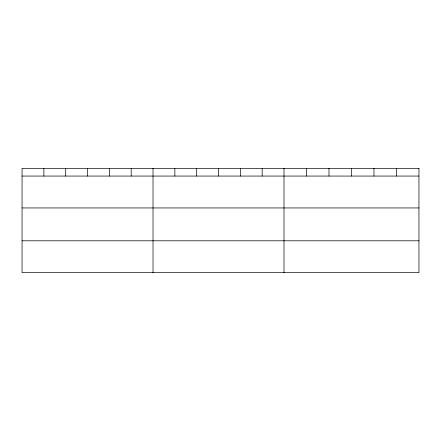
<?xml version="1.0" encoding="UTF-8"?>
<svg xmlns="http://www.w3.org/2000/svg" width="441" height="441" viewBox="0 0 441 441"><rect width="100%" height="100%" fill="white"/><g stroke="black" fill="none" stroke-linecap="round" stroke-linejoin="round"><path stroke-width="0.66" d="M22.05 176.064L418.95 176.064M22.05 207.943L418.95 207.943M22.05 240.792L418.95 240.792M396.459 168.33L396.459 176.064M373.968 168.33L373.968 176.064M351.477 168.33L351.477 176.064M328.986 168.33L328.986 176.064M306.495 168.33L306.495 176.064M284.004 168.33L284.004 272.67M262.175 168.33L262.175 176.064M240.345 168.33L240.345 176.064M218.516 168.33L218.516 176.064M196.686 168.33L196.686 176.064M174.857 168.33L174.857 176.064M153.027 168.33L153.027 272.67M131.197 168.33L131.197 176.064M109.368 168.33L109.368 176.064M87.539 168.33L87.539 176.064M65.709 168.33L65.709 176.064M43.88 168.33L43.88 176.064M418.95 168.33L22.05 168.33L22.05 272.67L418.95 272.67L418.95 168.33"/></g></svg>
